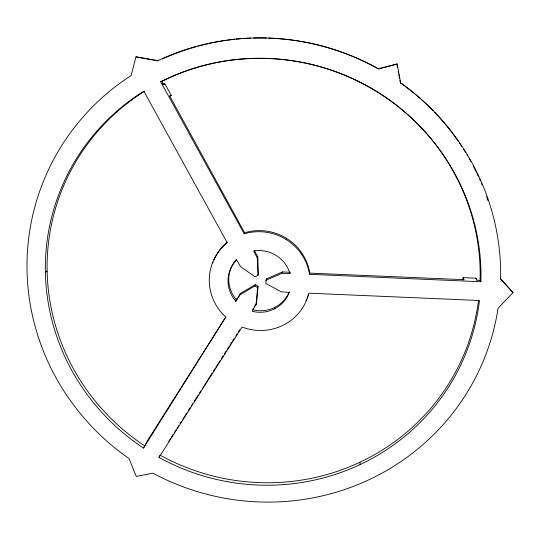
<?xml version="1.0" encoding="UTF-8"?>
<svg xmlns="http://www.w3.org/2000/svg" width="540" height="540" viewBox="0 0 540 540"><rect width="100%" height="100%" fill="white"/><g stroke="black" fill="none" stroke-linecap="round" stroke-linejoin="round"><path stroke-width="0.81" d="M289.474 272.261L282.272 271.957L266.328 278.978L265.768 283.433L281.313 291.816L289.231 292.437A31.631 30.76 20.4 0 1 252.207 311.283L256.594 303.183L258.079 286.227L255.413 284.58L240.624 293.341L235.69 301.111A31.631 30.76 20.4 0 1 236.56 259.909L240.624 266.693L255.11 276.844L257.877 275.42L258.404 274.077L257.796 256.817L254.354 250.533M266.288 280.51L266.328 278.978M480.89 281.759L480.944 279.835A218.525 212.747 20.4 0 0 162.432 80.825L160.664 81.716L244.181 233.82A50.612 49.221 20.4 0 1 263.493 231.91L264.377 232.004A50.612 49.221 20.4 0 1 309.535 274.3L480.89 281.759L480.067 280.354L480.121 278.444A217.222 211.538 20.4 0 0 458.987 182.297L453.627 171.95A217.222 211.538 20.4 0 0 407.167 114.075L404.183 111.483A217.222 211.538 20.4 0 0 350.629 77.672L346.984 76.086A217.222 211.538 20.4 0 0 320.726 66.798M462.861 280.139L463.043 277.621L475.862 278.161L477.05 280.226L480.067 280.354M256.068 304.688L257.56 287.638L258.079 286.227M309.562 274.469L309.751 272.963A50.315 48.944 20.4 0 0 264.863 230.911L263.986 230.823A50.315 48.944 20.4 0 0 244.789 232.72L244.019 233.874M265.856 280.348L281.894 273.287L289.94 273.632L290.27 272.295M158.639 60.764L135.958 56.849L131.105 75.533L128.102 77.504A237.58 231.343 20.4 0 0 128.993 458.501L136.256 476.429L152.928 473.168L155.898 474.741A237.58 231.343 20.4 0 0 498.056 308.3L513 292.572L500.216 278.303M274.489 308.873L274.907 307.341M281.894 273.287L282.272 271.957M286.146 239.51L286.504 238.37M235.886 301.334L240.003 294.793L254.873 285.984L255.413 284.58M257.877 275.42L257.269 258.059L257.796 256.817M240.003 294.793L240.624 293.341M235.791 301.03L236.756 298.829L235.906 300.173M158.976 457.421L242.055 327.031A50.612 49.221 20.4 0 0 300.456 310.919L300.969 310.23A50.612 49.221 20.4 0 0 308.826 293.186L479.48 300.51L479.25 302.413A218.525 212.747 20.4 0 1 160.589 458.305L158.976 457.421L159.773 455.686M143.498 448.058L225.794 317.048A50.612 49.221 20.4 0 1 214.353 301.907L213.975 301.124A50.612 49.221 20.4 0 1 227.219 242.723L143.836 91.192L142.175 92.232A218.525 212.747 20.4 0 0 141.959 447.039L143.498 448.058L147.717 440.269L225.774 316.933M228.062 280.253L228.757 278.89M168.791 441.329L170.6 438.487M171.504 437.063L173.313 434.214M174.218 432.79L176.026 429.948M176.931 428.524L178.74 425.675M180.097 423.542L181.454 421.409M182.81 419.269L186.881 412.87M188.237 410.731L190.046 407.889M191.403 405.756L192.76 403.616M194.117 401.483L198.187 395.077M199.544 392.945L200.9 390.812M202.257 388.672L203.614 386.539M204.518 385.115L212.207 373.019M213.563 370.886L214.92 368.752M215.825 367.328L217.634 364.48M218.538 363.056L220.347 360.214M221.251 358.789L223.06 355.941M224.417 353.808L226.226 350.96M227.131 349.535L228.94 346.694M229.844 345.269L231.653 342.421M232.558 340.997L234.367 338.155M235.724 336.015L237.08 333.882M238.437 331.749L239.794 329.616M253.3 308.367L252.761 309.737A31.442 30.584 20.4 0 0 289.177 291.992M254.124 307.071L256.594 303.183M45.373 272.356L47.135 271.053M144.524 91.294L143.424 91.982A217.222 211.538 20.4 0 0 75.641 162.02L70.234 171.801A217.222 211.538 20.4 0 0 49.073 238.268L48.6 241.9A217.222 211.538 20.4 0 0 49.748 300.017L50.355 303.595A217.222 211.538 20.4 0 0 143.114 444.785L144.646 445.797M169.83 96.262L171.268 95.459L164.963 83.936L162.587 84.011M160.664 81.716L163.559 80.642A217.222 211.538 20.4 0 1 301.374 62.208M284.432 39.184A236.162 230.04 20.4 0 1 346.91 54.068L350.953 55.667A236.162 230.04 20.4 0 1 378.358 68.816L397.177 64.01L400.687 82.924A237.58 231.343 20.4 0 1 500.654 275.555L500.594 279.079L513 292.572M135.958 56.849L157.471 60.824A237.58 231.343 20.4 0 1 378.567 68.931L397.177 64.01M171.268 95.459L169.661 95.87L244.627 232.774M164.963 83.936L163.296 84.24L161.804 81.527M309.771 273.125L464.11 279.68L463.043 277.621M160.036 455.105L161.642 455.99A217.222 211.538 20.4 0 0 251.053 482.159L261.866 482.693A217.222 211.538 20.4 0 0 329.616 473.762L333.065 472.702A217.222 211.538 20.4 0 0 385.29 448.139L388.314 446.141A217.222 211.538 20.4 0 0 478.44 300.888M400.687 82.924L400.343 82.728A236.162 230.04 20.4 0 1 420.1 98.395M254.873 285.984L257.56 287.638M236.534 299.849L236.338 299.632A31.442 30.584 20.4 0 1 233.834 262.818M257.269 258.059L253.712 250.979A31.631 30.76 20.4 0 1 289.859 273.348L289.94 273.632M475.862 278.161L476.78 280.267M396.853 63.923L397.46 67.196M398.216 71.28L398.52 72.913M398.824 74.547L399.58 78.638M399.884 80.271L400.187 81.905M359.991 462.193L360.079 464.582M234.137 262.373A31.442 30.584 20.4 0 1 235.433 260.665M235.771 260.246A31.442 30.584 20.4 0 1 236.48 259.443M302.157 62.357A217.222 211.538 20.4 0 1 304.499 62.822M305.276 62.984A217.222 211.538 20.4 0 1 319.957 66.582M162.466 58.988A236.162 230.04 20.4 0 1 166.334 57.274M166.982 56.997A236.162 230.04 20.4 0 1 170.235 55.634M170.89 55.364A236.162 230.04 20.4 0 1 174.17 54.061M174.832 53.804A236.162 230.04 20.4 0 1 177.471 52.805M178.139 52.556A236.162 230.04 20.4 0 1 181.467 51.361M182.135 51.124A236.162 230.04 20.4 0 1 189.54 48.681M190.897 48.263A236.162 230.04 20.4 0 1 193.617 47.453M194.299 47.257A236.162 230.04 20.4 0 1 197.032 46.487M198.41 46.109A236.162 230.04 20.4 0 1 201.852 45.212M202.541 45.043A236.162 230.04 20.4 0 1 205.997 44.206M206.692 44.044A236.162 230.04 20.4 0 1 210.87 43.119M211.565 42.977A236.162 230.04 20.4 0 1 219.281 41.499M220.691 41.256A236.162 230.04 20.4 0 1 222.804 40.912M223.513 40.804A236.162 230.04 20.4 0 1 226.341 40.379M227.759 40.183A236.162 230.04 20.4 0 1 234.866 39.312M236.297 39.164A236.162 230.04 20.4 0 1 240.584 38.772M242.723 38.61A236.162 230.04 20.4 0 1 250.614 38.158M253.49 38.063A236.162 230.04 20.4 0 1 266.443 38.05M268.603 38.111A236.162 230.04 20.4 0 1 283.716 39.116M421.173 99.347A236.162 230.04 20.4 0 1 423.839 101.763L426.985 104.713A236.162 230.04 20.4 0 1 433.114 110.767M434.606 112.313A236.162 230.04 20.4 0 1 450.94 131.274M451.811 132.401A236.162 230.04 20.4 0 1 457.292 139.867M457.704 140.454A236.162 230.04 20.4 0 1 458.514 141.622M459.317 142.79A236.162 230.04 20.4 0 1 460.114 143.971M460.512 144.558A236.162 230.04 20.4 0 1 461.693 146.34M463.617 149.323A236.162 230.04 20.4 0 1 465.494 152.334M466.958 154.757A236.162 230.04 20.4 0 1 467.681 155.979M469.105 158.429A236.162 230.04 20.4 0 1 470.839 161.514M473.189 165.868A236.162 230.04 20.4 0 1 475.126 169.634M475.443 170.269A236.162 230.04 20.4 0 1 476.375 172.166M476.989 173.435A236.162 230.04 20.4 0 1 478.494 176.621M479.655 179.185A236.162 230.04 20.4 0 1 480.512 181.116M481.511 183.438A236.162 230.04 20.4 0 1 482.159 184.997M486.675 196.776A236.162 230.04 20.4 0 1 488.032 200.752M307.294 297.459A50.315 48.944 20.4 0 1 306.983 298.256M306.322 299.828A50.315 48.944 20.4 0 1 305.978 300.605M212.747 263.027A50.315 48.944 20.4 0 1 213.037 262.224M213.665 260.631A50.315 48.944 20.4 0 1 227.259 242.123M308.381 294.219A50.315 48.944 20.4 0 1 308.131 295.036M307.868 295.846A50.315 48.944 20.4 0 1 307.584 296.656"/></g></svg>
